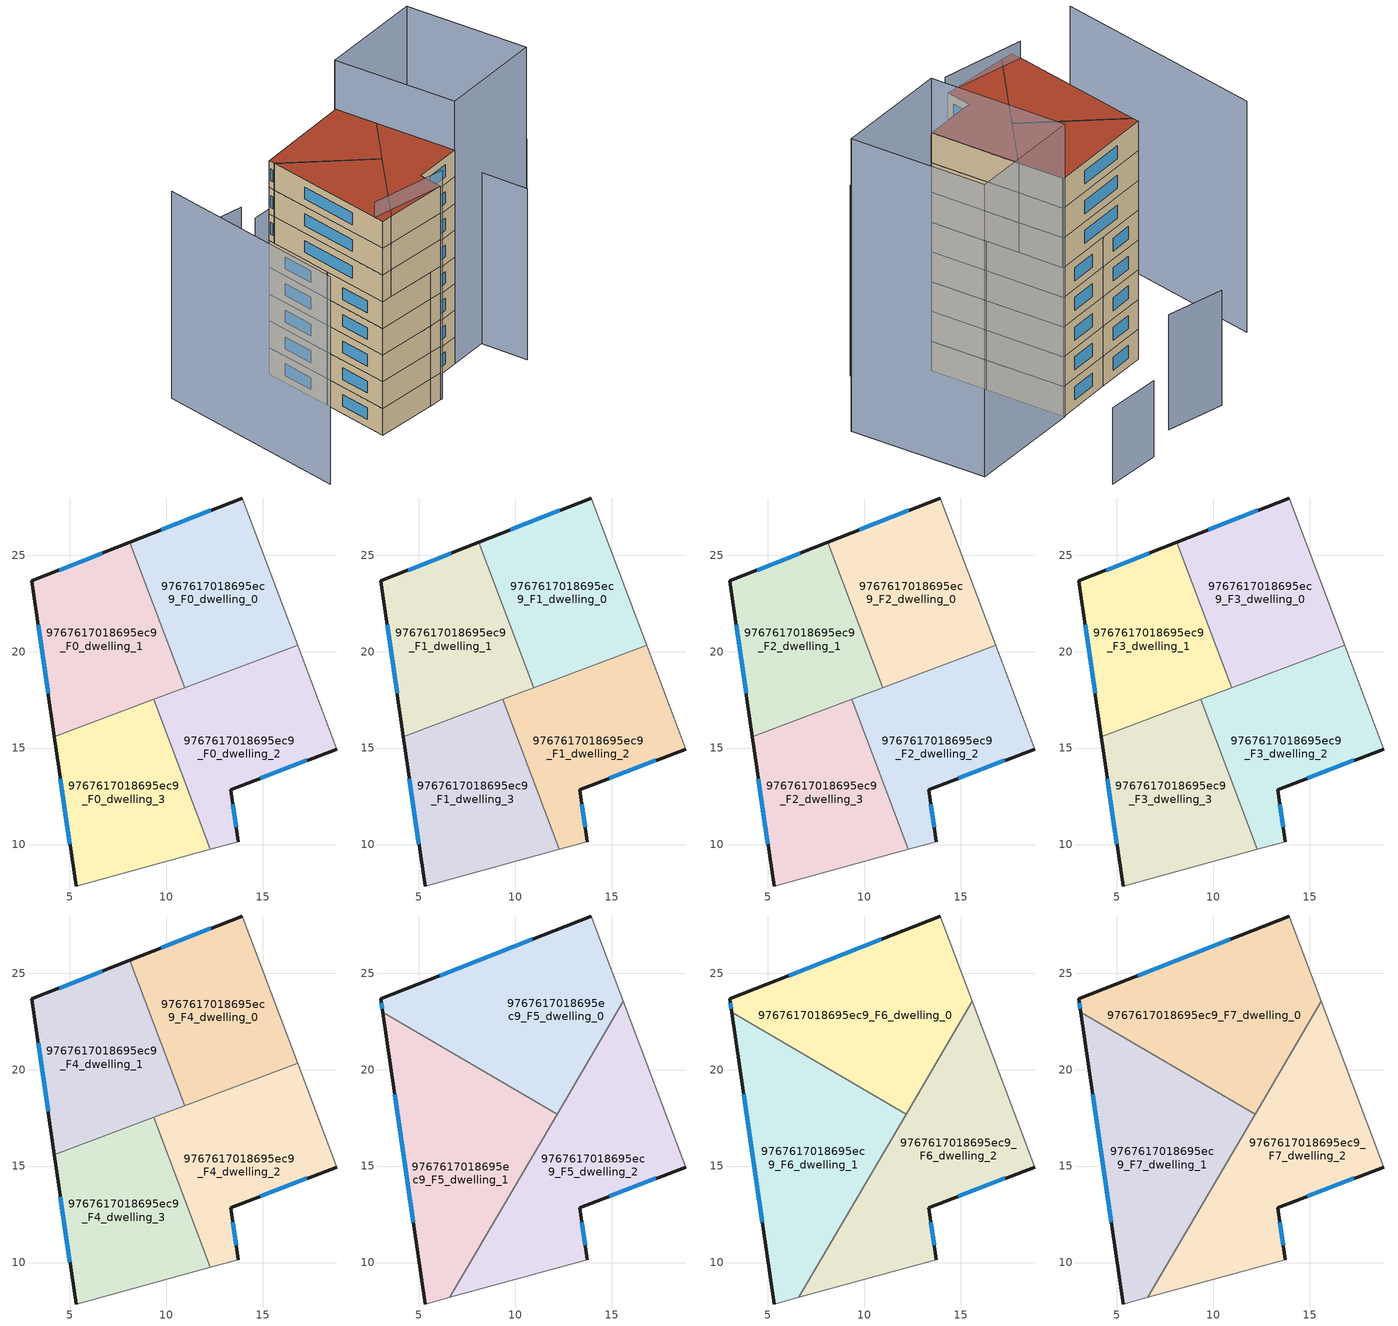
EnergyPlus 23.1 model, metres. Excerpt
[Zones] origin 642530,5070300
9767617018695ec9_F0_dwelling_0
 floor ground (EU_floor_Construction): 13.93,27.96 16.8,20.34 10.94,18.13 8.1,25.67 z0
 wall outside (EU_wall_Construction): 13.93,27.96 8.1,25.67 z0:3
 wall to 9767617018695ec9_F0_dwelling_1 (EU_wall_Construction): 8.1,25.67 10.94,18.13 z0:3
 wall adiabatic (EU_wall_Construction): 16.8,20.34 13.93,27.96 z0:3
 wall to 9767617018695ec9_F0_dwelling_2 (EU_wall_Construction): 10.94,18.13 16.8,20.34 z0:3
 window (EU_Window_Construction): 12.3,27.32 9.74,26.31 z0.84:2.16
9767617018695ec9_F0_dwelling_1
 floor ground (EU_floor_Construction): 8.1,25.67 10.94,18.13 4.19,15.59 3.02,23.66 z0
 wall outside (EU_wall_Construction): 8.1,25.67 3.02,23.66 4.19,15.59 z0:3
 wall to 9767617018695ec9_F0_dwelling_3 (EU_wall_Construction): 4.19,15.59 9.33,17.52 z0:3
 wall to 9767617018695ec9_F0_dwelling_2 (EU_wall_Construction): 9.33,17.52 10.94,18.13 z0:3
 window (EU_Window_Construction): 6.68,25.11 4.45,24.22 / 3.35,21.4 3.87,17.85 z0.84:2.16
9767617018695ec9_F0_dwelling_2
 floor ground (EU_floor_Construction): 16.8,20.34 18.83,14.95 13.32,12.85 13.72,10.15 12.26,9.75 9.33,17.52 z0
 wall outside (EU_wall_Construction): 13.72,10.15 13.32,12.85 18.83,14.95 z0:3
 wall to 9767617018695ec9_F0_dwelling_3 (EU_wall_Construction): 9.33,17.52 12.26,9.75 z0:3
 wall adiabatic (EU_wall_Construction): 18.83,14.95 16.8,20.34 / 12.26,9.75 13.72,10.15 z0:3
 window (EU_Window_Construction): 14.87,13.44 17.29,14.36 / 13.61,10.91 13.44,12.09 z0.84:2.16
9767617018695ec9_F0_dwelling_3
 floor ground (EU_floor_Construction): 9.33,17.52 12.26,9.75 5.32,7.85 4.19,15.59 z0
 wall outside (EU_wall_Construction): 4.19,15.59 5.32,7.85 z0:3
 wall adiabatic (EU_wall_Construction): 5.32,7.85 12.26,9.75 z0:3
 window (EU_Window_Construction): 4.51,13.42 5,10.02 z0.84:2.16
9767617018695ec9_F1_dwelling_0
 floor to 9767617018695ec9_F0_dwelling_0 (EU_floor_Construction): 13.93,27.96 16.8,20.34 10.94,18.13 8.1,25.67 z3
 wall outside (EU_wall_Construction): 13.93,27.96 8.1,25.67 z3:6
 wall to 9767617018695ec9_F1_dwelling_1 (EU_wall_Construction): 8.1,25.67 10.94,18.13 z3:6
 wall adiabatic (EU_wall_Construction): 16.8,20.34 13.93,27.96 z3:6
 wall to 9767617018695ec9_F1_dwelling_2 (EU_wall_Construction): 10.94,18.13 16.8,20.34 z3:6
 window (EU_Window_Construction): 12.3,27.32 9.74,26.31 z3.84:5.16
9767617018695ec9_F1_dwelling_1
 floor to 9767617018695ec9_F0_dwelling_1 (EU_floor_Construction): 8.1,25.67 10.94,18.13 4.19,15.59 3.02,23.66 z3
 wall outside (EU_wall_Construction): 8.1,25.67 3.02,23.66 4.19,15.59 z3:6
 wall to 9767617018695ec9_F1_dwelling_3 (EU_wall_Construction): 4.19,15.59 9.33,17.52 z3:6
 wall to 9767617018695ec9_F1_dwelling_2 (EU_wall_Construction): 9.33,17.52 10.94,18.13 z3:6
 window (EU_Window_Construction): 6.68,25.11 4.45,24.22 / 3.35,21.4 3.87,17.85 z3.84:5.16
9767617018695ec9_F1_dwelling_2
 floor to 9767617018695ec9_F0_dwelling_2 (EU_floor_Construction): 16.8,20.34 18.83,14.95 13.32,12.85 13.72,10.15 12.26,9.75 9.33,17.52 z3
 wall outside (EU_wall_Construction): 13.72,10.15 13.32,12.85 18.83,14.95 z3:6
 wall to 9767617018695ec9_F1_dwelling_3 (EU_wall_Construction): 9.33,17.52 12.26,9.75 z3:6
 wall adiabatic (EU_wall_Construction): 18.83,14.95 16.8,20.34 / 12.26,9.75 13.72,10.15 z3:6
 window (EU_Window_Construction): 14.87,13.44 17.29,14.36 / 13.61,10.91 13.44,12.09 z3.84:5.16
9767617018695ec9_F1_dwelling_3
 floor to 9767617018695ec9_F0_dwelling_3 (EU_floor_Construction): 9.33,17.52 12.26,9.75 5.32,7.85 4.19,15.59 z3
 wall outside (EU_wall_Construction): 4.19,15.59 5.32,7.85 z3:6
 wall adiabatic (EU_wall_Construction): 5.32,7.85 12.26,9.75 z3:6
 window (EU_Window_Construction): 4.51,13.42 5,10.02 z3.84:5.16
9767617018695ec9_F2_dwelling_0
 floor to 9767617018695ec9_F1_dwelling_0 (EU_floor_Construction): 13.93,27.96 16.8,20.34 10.94,18.13 8.1,25.67 z6
 wall outside (EU_wall_Construction): 13.93,27.96 8.1,25.67 z6:9
 wall to 9767617018695ec9_F2_dwelling_1 (EU_wall_Construction): 8.1,25.67 10.94,18.13 z6:9
 wall adiabatic (EU_wall_Construction): 16.8,20.34 13.93,27.96 z6:9
 wall to 9767617018695ec9_F2_dwelling_2 (EU_wall_Construction): 10.94,18.13 16.8,20.34 z6:9
 window (EU_Window_Construction): 12.3,27.32 9.74,26.31 z6.84:8.16
9767617018695ec9_F2_dwelling_1
 floor to 9767617018695ec9_F1_dwelling_1 (EU_floor_Construction): 8.1,25.67 10.94,18.13 4.19,15.59 3.02,23.66 z6
 wall outside (EU_wall_Construction): 8.1,25.67 3.02,23.66 4.19,15.59 z6:9
 wall to 9767617018695ec9_F2_dwelling_3 (EU_wall_Construction): 4.19,15.59 9.33,17.52 z6:9
 wall to 9767617018695ec9_F2_dwelling_2 (EU_wall_Construction): 9.33,17.52 10.94,18.13 z6:9
 window (EU_Window_Construction): 6.68,25.11 4.45,24.22 / 3.35,21.4 3.87,17.85 z6.84:8.16
9767617018695ec9_F2_dwelling_2
 floor to 9767617018695ec9_F1_dwelling_2 (EU_floor_Construction): 16.8,20.34 18.83,14.95 13.32,12.85 13.72,10.15 12.26,9.75 9.33,17.52 z6
 wall outside (EU_wall_Construction): 13.72,10.15 13.32,12.85 18.83,14.95 z6:9
 wall to 9767617018695ec9_F2_dwelling_3 (EU_wall_Construction): 9.33,17.52 12.26,9.75 z6:9
 wall adiabatic (EU_wall_Construction): 18.83,14.95 16.8,20.34 / 12.26,9.75 13.72,10.15 z6:9
 window (EU_Window_Construction): 14.87,13.44 17.29,14.36 / 13.61,10.91 13.44,12.09 z6.84:8.16
9767617018695ec9_F2_dwelling_3
 floor to 9767617018695ec9_F1_dwelling_3 (EU_floor_Construction): 9.33,17.52 12.26,9.75 5.32,7.85 4.19,15.59 z6
 wall outside (EU_wall_Construction): 4.19,15.59 5.32,7.85 z6:9
 wall adiabatic (EU_wall_Construction): 5.32,7.85 12.26,9.75 z6:9
 window (EU_Window_Construction): 4.51,13.42 5,10.02 z6.84:8.16
9767617018695ec9_F3_dwelling_0
 floor to 9767617018695ec9_F2_dwelling_0 (EU_floor_Construction): 13.93,27.96 16.8,20.34 10.94,18.13 8.1,25.67 z9
 wall outside (EU_wall_Construction): 13.93,27.96 8.1,25.67 z9:12
 wall to 9767617018695ec9_F3_dwelling_1 (EU_wall_Construction): 8.1,25.67 10.94,18.13 z9:12
 wall adiabatic (EU_wall_Construction): 16.8,20.34 13.93,27.96 z9:12
 wall to 9767617018695ec9_F3_dwelling_2 (EU_wall_Construction): 10.94,18.13 16.8,20.34 z9:12
 window (EU_Window_Construction): 12.3,27.32 9.74,26.31 z9.84:11.16
9767617018695ec9_F3_dwelling_1
 floor to 9767617018695ec9_F2_dwelling_1 (EU_floor_Construction): 8.1,25.67 10.94,18.13 4.19,15.59 3.02,23.66 z9
 wall outside (EU_wall_Construction): 8.1,25.67 3.02,23.66 4.19,15.59 z9:12
 wall to 9767617018695ec9_F3_dwelling_3 (EU_wall_Construction): 4.19,15.59 9.33,17.52 z9:12
 wall to 9767617018695ec9_F3_dwelling_2 (EU_wall_Construction): 9.33,17.52 10.94,18.13 z9:12
 window (EU_Window_Construction): 6.68,25.11 4.45,24.22 / 3.35,21.4 3.87,17.85 z9.84:11.16
9767617018695ec9_F3_dwelling_2
 floor to 9767617018695ec9_F2_dwelling_2 (EU_floor_Construction): 16.8,20.34 18.83,14.95 13.32,12.85 13.72,10.15 12.26,9.75 9.33,17.52 z9
 wall outside (EU_wall_Construction): 13.72,10.15 13.32,12.85 18.83,14.95 z9:12
 wall to 9767617018695ec9_F3_dwelling_3 (EU_wall_Construction): 9.33,17.52 12.26,9.75 z9:12
 wall adiabatic (EU_wall_Construction): 18.83,14.95 16.8,20.34 / 12.26,9.75 13.72,10.15 z9:12
 window (EU_Window_Construction): 14.87,13.44 17.29,14.36 / 13.61,10.91 13.44,12.09 z9.84:11.16
9767617018695ec9_F3_dwelling_3
 floor to 9767617018695ec9_F2_dwelling_3 (EU_floor_Construction): 9.33,17.52 12.26,9.75 5.32,7.85 4.19,15.59 z9
 wall outside (EU_wall_Construction): 4.19,15.59 5.32,7.85 z9:12
 wall adiabatic (EU_wall_Construction): 5.32,7.85 12.26,9.75 z9:12
 window (EU_Window_Construction): 4.51,13.42 5,10.02 z9.84:11.16
9767617018695ec9_F4_dwelling_0
 floor to 9767617018695ec9_F3_dwelling_0 (EU_floor_Construction): 13.93,27.96 16.8,20.34 10.94,18.13 8.1,25.67 z12
 wall outside (EU_wall_Construction): 13.93,27.96 8.1,25.67 z12:15
 wall to 9767617018695ec9_F4_dwelling_1 (EU_wall_Construction): 8.1,25.67 10.94,18.13 z12:15
 wall adiabatic (EU_wall_Construction): 16.8,20.34 13.93,27.96 z12:15
 wall to 9767617018695ec9_F4_dwelling_2 (EU_wall_Construction): 10.94,18.13 16.8,20.34 z12:15
 window (EU_Window_Construction): 12.3,27.32 9.74,26.31 z12.84:14.16
9767617018695ec9_F4_dwelling_1
 floor to 9767617018695ec9_F3_dwelling_1 (EU_floor_Construction): 8.1,25.67 10.94,18.13 4.19,15.59 3.02,23.66 z12
 wall outside (EU_wall_Construction): 8.1,25.67 3.02,23.66 4.19,15.59 z12:15
 wall to 9767617018695ec9_F4_dwelling_3 (EU_wall_Construction): 4.19,15.59 9.33,17.52 z12:15
 wall to 9767617018695ec9_F4_dwelling_2 (EU_wall_Construction): 9.33,17.52 10.94,18.13 z12:15
 window (EU_Window_Construction): 6.68,25.11 4.45,24.22 / 3.35,21.4 3.87,17.85 z12.84:14.16
9767617018695ec9_F4_dwelling_2
 floor to 9767617018695ec9_F3_dwelling_2 (EU_floor_Construction): 16.8,20.34 18.83,14.95 13.32,12.85 13.72,10.15 12.26,9.75 9.33,17.52 z12
 wall outside (EU_wall_Construction): 13.72,10.15 13.32,12.85 18.83,14.95 z12:15
 wall to 9767617018695ec9_F4_dwelling_3 (EU_wall_Construction): 9.33,17.52 12.26,9.75 z12:15
 wall adiabatic (EU_wall_Construction): 18.83,14.95 16.8,20.34 / 12.26,9.75 13.72,10.15 z12:15
 window (EU_Window_Construction): 14.87,13.44 17.29,14.36 / 13.61,10.91 13.44,12.09 z12.84:14.16
9767617018695ec9_F4_dwelling_3
 floor to 9767617018695ec9_F3_dwelling_3 (EU_floor_Construction): 9.33,17.52 12.26,9.75 5.32,7.85 4.19,15.59 z12
 wall outside (EU_wall_Construction): 4.19,15.59 5.32,7.85 z12:15
 wall adiabatic (EU_wall_Construction): 5.32,7.85 12.26,9.75 z12:15
 window (EU_Window_Construction): 4.51,13.42 5,10.02 z12.84:14.16
9767617018695ec9_F5_dwelling_0
 floor to 9767617018695ec9_F4_dwelling_0 (EU_floor_Construction): 13.93,27.96 15.59,23.54 12.84,18.85 11.21,18.23 10.82,18.46 8.1,25.67 z15
 floor to 9767617018695ec9_F4_dwelling_2 (EU_floor_Construction): 12.84,18.85 12.16,17.68 11.21,18.23 z15
 floor to 9767617018695ec9_F4_dwelling_1 (EU_floor_Construction): 8.1,25.67 10.82,18.46 3.12,22.97 3.02,23.66 z15
 wall outside (EU_wall_Construction): 13.93,27.96 3.02,23.66 3.12,22.97 z15:18
 wall adiabatic (EU_wall_Construction): 15.59,23.54 13.97,27.87 13.93,27.96 z15:18
 wall to 9767617018695ec9_F5_dwelling_1 (EU_wall_Construction): 3.12,22.97 12.16,17.68 z15:18
 wall to 9767617018695ec9_F5_dwelling_2 (EU_wall_Construction): 12.16,17.68 15.59,23.54 z15:18
 window (EU_Window_Construction): 3.05,23.47 3.09,23.16 / 10.87,26.76 6.08,24.87 z15.84:17.16
9767617018695ec9_F5_dwelling_1
 floor to 9767617018695ec9_F4_dwelling_3 (EU_floor_Construction): 9.33,17.52 10.4,14.68 6.61,8.2 5.32,7.85 4.19,15.59 z15
 floor to 9767617018695ec9_F4_dwelling_0 (EU_floor_Construction): 11.21,18.23 10.94,18.13 10.82,18.46 z15
 floor to 9767617018695ec9_F4_dwelling_2 (EU_floor_Construction): 12.16,17.68 10.4,14.68 9.33,17.52 11.21,18.23 z15
 floor to 9767617018695ec9_F4_dwelling_1 (EU_floor_Construction): 10.82,18.46 10.94,18.13 4.19,15.59 3.12,22.97 z15
 wall outside (EU_wall_Construction): 3.12,22.97 5.32,7.85 z15:18
 wall adiabatic (EU_wall_Construction): 5.32,7.85 6.61,8.2 z15:18
 wall to 9767617018695ec9_F5_dwelling_2 (EU_wall_Construction): 6.61,8.2 12.16,17.68 z15:18
 window (EU_Window_Construction): 3.74,18.73 4.7,12.09 z15.84:17.16
9767617018695ec9_F5_dwelling_2
 floor to 9767617018695ec9_F4_dwelling_2 (EU_floor_Construction): 16.8,20.34 18.83,14.95 13.32,12.85 13.72,10.15 12.26,9.75 10.4,14.68 12.84,18.85 z15
 floor to 9767617018695ec9_F4_dwelling_0 (EU_floor_Construction): 15.59,23.54 16.8,20.34 12.84,18.85 z15
 floor to 9767617018695ec9_F4_dwelling_3 (EU_floor_Construction): 10.4,14.68 12.26,9.75 6.61,8.2 z15
 wall outside (EU_wall_Construction): 13.72,10.15 13.32,12.85 18.83,14.95 z15:18
 wall adiabatic (EU_wall_Construction): 6.61,8.2 13.72,10.15 / 18.83,14.95 15.59,23.54 z15:18
 window (EU_Window_Construction): 14.87,13.44 17.29,14.36 / 13.61,10.91 13.44,12.09 z15.84:17.16
9767617018695ec9_F6_dwelling_0
 floor to 9767617018695ec9_F5_dwelling_0 (EU_floor_Construction): 13.97,27.87 15.59,23.54 12.16,17.68 3.12,22.97 3.02,23.66 13.93,27.96 z18
 wall outside (EU_wall_Construction): 13.93,27.96 3.02,23.66 3.12,22.97 z18:21
 wall adiabatic (EU_wall_Construction): 15.59,23.54 13.97,27.87 13.93,27.96 z18:21
 wall to 9767617018695ec9_F6_dwelling_1 (EU_wall_Construction): 3.12,22.97 12.16,17.68 z18:21
 wall to 9767617018695ec9_F6_dwelling_2 (EU_wall_Construction): 12.16,17.68 15.59,23.54 z18:21
 window (EU_Window_Construction): 3.05,23.47 3.09,23.16 / 10.87,26.76 6.08,24.87 z18.84:20.16
9767617018695ec9_F6_dwelling_1
 floor to 9767617018695ec9_F5_dwelling_1 (EU_floor_Construction): 12.16,17.68 6.61,8.2 5.32,7.85 3.12,22.97 z18
 wall outside (EU_wall_Construction): 3.12,22.97 5.32,7.85 z18:21
 wall adiabatic (EU_wall_Construction): 5.32,7.85 6.61,8.2 z18:21
 wall to 9767617018695ec9_F6_dwelling_2 (EU_wall_Construction): 6.61,8.2 12.16,17.68 z18:21
 window (EU_Window_Construction): 3.74,18.73 4.7,12.09 z18.84:20.16
9767617018695ec9_F6_dwelling_2
 floor to 9767617018695ec9_F5_dwelling_2 (EU_floor_Construction): 15.59,23.54 18.83,14.95 13.32,12.85 13.72,10.15 6.61,8.2 z18
 wall outside (EU_wall_Construction): 13.72,10.15 13.32,12.85 18.83,14.95 z18:21
 wall adiabatic (EU_wall_Construction): 6.61,8.2 13.72,10.15 / 18.83,14.95 15.59,23.54 z18:21
 window (EU_Window_Construction): 14.87,13.44 17.29,14.36 / 13.61,10.91 13.44,12.09 z18.84:20.16
9767617018695ec9_F7_dwelling_0
 floor to 9767617018695ec9_F6_dwelling_0 (EU_floor_Construction): 13.97,27.87 15.59,23.54 12.16,17.68 3.12,22.97 3.02,23.66 13.93,27.96 z21
 wall outside (EU_wall_Construction): 13.93,27.96 3.02,23.66 3.12,22.97 z21:24
 wall adiabatic (EU_wall_Construction): 15.59,23.54 13.97,27.87 13.93,27.96 z21:24
 wall to 9767617018695ec9_F7_dwelling_1 (EU_wall_Construction): 3.12,22.97 12.16,17.68 z21:24
 wall to 9767617018695ec9_F7_dwelling_2 (EU_wall_Construction): 12.16,17.68 15.59,23.54 z21:24
 window (EU_Window_Construction): 3.05,23.47 3.09,23.16 / 10.87,26.76 6.08,24.87 z21.84:23.16
 roof outside (EU_roof_Construction): 12.16,17.68 15.59,23.54 13.97,27.87 13.93,27.96 3.02,23.66 3.12,22.97 z24
9767617018695ec9_F7_dwelling_1
 floor to 9767617018695ec9_F6_dwelling_1 (EU_floor_Construction): 12.16,17.68 6.61,8.2 5.32,7.85 3.12,22.97 z21
 wall outside (EU_wall_Construction): 3.12,22.97 5.32,7.85 z21:24
 wall adiabatic (EU_wall_Construction): 5.32,7.85 6.61,8.2 z21:24
 wall to 9767617018695ec9_F7_dwelling_2 (EU_wall_Construction): 6.61,8.2 12.16,17.68 z21:24
 window (EU_Window_Construction): 3.74,18.73 4.7,12.09 z21.84:23.16
 roof outside (EU_roof_Construction): 6.61,8.2 12.16,17.68 3.12,22.97 5.32,7.85 z24
9767617018695ec9_F7_dwelling_2
 floor to 9767617018695ec9_F6_dwelling_2 (EU_floor_Construction): 15.59,23.54 18.83,14.95 13.32,12.85 13.72,10.15 6.61,8.2 z21
 wall outside (EU_wall_Construction): 13.72,10.15 13.32,12.85 18.83,14.95 z21:24
 wall adiabatic (EU_wall_Construction): 6.61,8.2 13.72,10.15 / 18.83,14.95 15.59,23.54 z21:24
 window (EU_Window_Construction): 14.87,13.44 17.29,14.36 / 13.61,10.91 13.44,12.09 z21.84:23.16
 roof outside (EU_roof_Construction): 13.72,10.15 13.32,12.85 18.83,14.95 15.59,23.54 6.61,8.2 z24
shading: 5.16,8.97 14.03,10.19 z0:25.7; -7.33,25.35 -4.17,3.22 z0:23.3; 25.05,11.56 23.16,16.66 / 23.16,16.66 30.45,19.36 z0:19.2; 30.44,19.35 18.83,14.95 / 18.83,14.95 13.88,28.02 / 13.88,28.02 25.49,32.42 / 25.49,32.42 30.44,19.35 z0:29.5; 7.79,35.08 1.59,34.27 z0:11.6; 17.07,39.82 11.53,38.07 z0:7.7
[Building]
EU S2 Campaign: North Axis=0; Terrain=City; Solar Distribution=FullExterior
[Site:Location]
Lyon-Bron: Latitude=45.75; Longitude=5; Time Zone=1; Elevation=198
[SizingPeriod:WeatherFileDays]
AnnualSizingPeriod: Begin Month=1; Begin Day of Month=1; End Month=12; End Day of Month=31; Day of Week for Start Day=Monday; Use Weather File Daylight Saving Period=No; Use Weather File Rain and Snow Indicators=No
[MATERIAL]
EU_InternalMass_Material: Roughness=MediumRough; Thickness=0.1; Conductivity=1; Density=1800; Specific Heat=900; Thermal Absorptance=0.9; Solar Absorptance=0.7; Visible Absorptance=0.7
[MATERIAL:NOMASS] Roughness=MediumRough; Thermal Absorptance=0.9; Solar Absorptance=0.7; Visible Absorptance=0.7
Name | Thermal Resistance
EU_wall_NoMass | 0.776494
EU_roof_NoMass | 0.486893
EU_floor_NoMass | 0.421597
[WINDOWMATERIAL:SIMPLEGLAZINGSYSTEM]
EU_Window_SimpleGlazing: UFactor=4.24961; Solar Heat Gain Coefficient=0.83; Visible Transmittance=0.83
[CONSTRUCTION]
EU_wall_Construction: EU_wall_NoMass
EU_roof_Construction: EU_roof_NoMass
EU_floor_Construction: EU_floor_NoMass
EU_InternalMass_Construction: EU_InternalMass_Material
EU_Window_Construction: EU_Window_SimpleGlazing
[ZONE] Type=1; Multiplier=1; Ceiling Height=autocalculate; Floor Area=autocalculate; Part of Total Floor Area=Yes
Name | Volume
9767617018695ec9_F0_dwelling_0; 9767617018695ec9_F1_dwelling_0; 9767617018695ec9_F2_dwelling_0; 9767617018695ec9_F3_dwelling_0; 9767617018695ec9_F4_dwelling_0 | 152.197
9767617018695ec9_F5_dwelling_0; 9767617018695ec9_F6_dwelling_0; 9767617018695ec9_F7_dwelling_0 | 202.928
9767617018695ec9_F0_dwelling_1; 9767617018695ec9_F1_dwelling_1; 9767617018695ec9_F2_dwelling_1; 9767617018695ec9_F3_dwelling_1; 9767617018695ec9_F4_dwelling_1 | 152.211
9767617018695ec9_F5_dwelling_1; 9767617018695ec9_F6_dwelling_1; 9767617018695ec9_F7_dwelling_1 | 202.944
9767617018695ec9_F0_dwelling_2; 9767617018695ec9_F1_dwelling_2; 9767617018695ec9_F2_dwelling_2; 9767617018695ec9_F3_dwelling_2; 9767617018695ec9_F4_dwelling_2 | 152.199
9767617018695ec9_F5_dwelling_2; 9767617018695ec9_F6_dwelling_2; 9767617018695ec9_F7_dwelling_2 | 202.954
9767617018695ec9_F0_dwelling_3; 9767617018695ec9_F1_dwelling_3; 9767617018695ec9_F2_dwelling_3; 9767617018695ec9_F3_dwelling_3; 9767617018695ec9_F4_dwelling_3 | 152.225
[INTERNALMASS] Construction=EU_InternalMass_Construction
Name | Zone or ZoneList | Surface Area
9767617018695ec9_F0_dwelling_0_EU_InternalMass | 9767617018695ec9_F0_dwelling_0 | 50.7337
9767617018695ec9_F0_dwelling_1_EU_InternalMass | 9767617018695ec9_F0_dwelling_1 | 50.7395
9767617018695ec9_F0_dwelling_2_EU_InternalMass | 9767617018695ec9_F0_dwelling_2 | 50.7343
9767617018695ec9_F0_dwelling_3_EU_InternalMass | 9767617018695ec9_F0_dwelling_3 | 50.7408
9767617018695ec9_F1_dwelling_0_EU_InternalMass | 9767617018695ec9_F1_dwelling_0 | 50.7337
9767617018695ec9_F1_dwelling_1_EU_InternalMass | 9767617018695ec9_F1_dwelling_1 | 50.7395
9767617018695ec9_F1_dwelling_2_EU_InternalMass | 9767617018695ec9_F1_dwelling_2 | 50.7343
9767617018695ec9_F1_dwelling_3_EU_InternalMass | 9767617018695ec9_F1_dwelling_3 | 50.7408
9767617018695ec9_F2_dwelling_0_EU_InternalMass | 9767617018695ec9_F2_dwelling_0 | 50.7337
9767617018695ec9_F2_dwelling_1_EU_InternalMass | 9767617018695ec9_F2_dwelling_1 | 50.7395
9767617018695ec9_F2_dwelling_2_EU_InternalMass | 9767617018695ec9_F2_dwelling_2 | 50.7343
9767617018695ec9_F2_dwelling_3_EU_InternalMass | 9767617018695ec9_F2_dwelling_3 | 50.7408
9767617018695ec9_F3_dwelling_0_EU_InternalMass | 9767617018695ec9_F3_dwelling_0 | 50.7337
9767617018695ec9_F3_dwelling_1_EU_InternalMass | 9767617018695ec9_F3_dwelling_1 | 50.7395
9767617018695ec9_F3_dwelling_2_EU_InternalMass | 9767617018695ec9_F3_dwelling_2 | 50.7343
9767617018695ec9_F3_dwelling_3_EU_InternalMass | 9767617018695ec9_F3_dwelling_3 | 50.7408
9767617018695ec9_F4_dwelling_0_EU_InternalMass | 9767617018695ec9_F4_dwelling_0 | 50.7337
9767617018695ec9_F4_dwelling_1_EU_InternalMass | 9767617018695ec9_F4_dwelling_1 | 50.7395
9767617018695ec9_F4_dwelling_2_EU_InternalMass | 9767617018695ec9_F4_dwelling_2 | 50.7343
9767617018695ec9_F4_dwelling_3_EU_InternalMass | 9767617018695ec9_F4_dwelling_3 | 50.7408
9767617018695ec9_F5_dwelling_0_EU_InternalMass | 9767617018695ec9_F5_dwelling_0 | 67.6429
9767617018695ec9_F5_dwelling_1_EU_InternalMass | 9767617018695ec9_F5_dwelling_1 | 67.6476
9767617018695ec9_F5_dwelling_2_EU_InternalMass | 9767617018695ec9_F5_dwelling_2 | 67.6514
9767617018695ec9_F6_dwelling_0_EU_InternalMass | 9767617018695ec9_F6_dwelling_0 | 67.6429
9767617018695ec9_F6_dwelling_1_EU_InternalMass | 9767617018695ec9_F6_dwelling_1 | 67.6476
9767617018695ec9_F6_dwelling_2_EU_InternalMass | 9767617018695ec9_F6_dwelling_2 | 67.6514
9767617018695ec9_F7_dwelling_0_EU_InternalMass | 9767617018695ec9_F7_dwelling_0 | 67.6429
9767617018695ec9_F7_dwelling_1_EU_InternalMass | 9767617018695ec9_F7_dwelling_1 | 67.6476
9767617018695ec9_F7_dwelling_2_EU_InternalMass | 9767617018695ec9_F7_dwelling_2 | 67.6514
[OTHEREQUIPMENT] Fuel Type=Electricity; Design Level Calculation Method=Watts/Area; Power per Zone Floor Area=1; Fraction Latent=0; Fraction Radiant=0; Fraction Lost=0; Carbon Dioxide Generation Rate=0; EndUse Subcategory=EU_Step8_InternalGains
Name | Zone or ZoneList or Space or SpaceList | Schedule
EU_Step8_InternalGain_9767617018695ec9_F0_dwelling_0_f000 | 9767617018695ec9_F0_dwelling_0 | EU_Step8_GainSchedule_9767617018695ec9_F0_dwelling_0_f000
EU_Step8_InternalGain_9767617018695ec9_F0_dwelling_1_f000 | 9767617018695ec9_F0_dwelling_1 | EU_Step8_GainSchedule_9767617018695ec9_F0_dwelling_1_f000
EU_Step8_InternalGain_9767617018695ec9_F0_dwelling_2_f000 | 9767617018695ec9_F0_dwelling_2 | EU_Step8_GainSchedule_9767617018695ec9_F0_dwelling_2_f000
EU_Step8_InternalGain_9767617018695ec9_F0_dwelling_3_f000 | 9767617018695ec9_F0_dwelling_3 | EU_Step8_GainSchedule_9767617018695ec9_F0_dwelling_3_f000
EU_Step8_InternalGain_9767617018695ec9_F1_dwelling_0_f000 | 9767617018695ec9_F1_dwelling_0 | EU_Step8_GainSchedule_9767617018695ec9_F1_dwelling_0_f000
EU_Step8_InternalGain_9767617018695ec9_F1_dwelling_1_f000 | 9767617018695ec9_F1_dwelling_1 | EU_Step8_GainSchedule_9767617018695ec9_F1_dwelling_1_f000
EU_Step8_InternalGain_9767617018695ec9_F1_dwelling_2_f000 | 9767617018695ec9_F1_dwelling_2 | EU_Step8_GainSchedule_9767617018695ec9_F1_dwelling_2_f000
EU_Step8_InternalGain_9767617018695ec9_F1_dwelling_3_f000 | 9767617018695ec9_F1_dwelling_3 | EU_Step8_GainSchedule_9767617018695ec9_F1_dwelling_3_f000
EU_Step8_InternalGain_9767617018695ec9_F2_dwelling_0_f000 | 9767617018695ec9_F2_dwelling_0 | EU_Step8_GainSchedule_9767617018695ec9_F2_dwelling_0_f000
EU_Step8_InternalGain_9767617018695ec9_F2_dwelling_1_f000 | 9767617018695ec9_F2_dwelling_1 | EU_Step8_GainSchedule_9767617018695ec9_F2_dwelling_1_f000
EU_Step8_InternalGain_9767617018695ec9_F2_dwelling_2_f000 | 9767617018695ec9_F2_dwelling_2 | EU_Step8_GainSchedule_9767617018695ec9_F2_dwelling_2_f000
EU_Step8_InternalGain_9767617018695ec9_F2_dwelling_3_f000 | 9767617018695ec9_F2_dwelling_3 | EU_Step8_GainSchedule_9767617018695ec9_F2_dwelling_3_f000
EU_Step8_InternalGain_9767617018695ec9_F3_dwelling_0_f000 | 9767617018695ec9_F3_dwelling_0 | EU_Step8_GainSchedule_9767617018695ec9_F3_dwelling_0_f000
EU_Step8_InternalGain_9767617018695ec9_F3_dwelling_1_f000 | 9767617018695ec9_F3_dwelling_1 | EU_Step8_GainSchedule_9767617018695ec9_F3_dwelling_1_f000
EU_Step8_InternalGain_9767617018695ec9_F3_dwelling_2_f000 | 9767617018695ec9_F3_dwelling_2 | EU_Step8_GainSchedule_9767617018695ec9_F3_dwelling_2_f000
EU_Step8_InternalGain_9767617018695ec9_F3_dwelling_3_f000 | 9767617018695ec9_F3_dwelling_3 | EU_Step8_GainSchedule_9767617018695ec9_F3_dwelling_3_f000
EU_Step8_InternalGain_9767617018695ec9_F4_dwelling_0_f000 | 9767617018695ec9_F4_dwelling_0 | EU_Step8_GainSchedule_9767617018695ec9_F4_dwelling_0_f000
EU_Step8_InternalGain_9767617018695ec9_F4_dwelling_1_f000 | 9767617018695ec9_F4_dwelling_1 | EU_Step8_GainSchedule_9767617018695ec9_F4_dwelling_1_f000
EU_Step8_InternalGain_9767617018695ec9_F4_dwelling_2_f000 | 9767617018695ec9_F4_dwelling_2 | EU_Step8_GainSchedule_9767617018695ec9_F4_dwelling_2_f000
EU_Step8_InternalGain_9767617018695ec9_F4_dwelling_3_f000 | 9767617018695ec9_F4_dwelling_3 | EU_Step8_GainSchedule_9767617018695ec9_F4_dwelling_3_f000
EU_Step8_InternalGain_9767617018695ec9_F5_dwelling_0_f000 | 9767617018695ec9_F5_dwelling_0 | EU_Step8_GainSchedule_9767617018695ec9_F5_dwelling_0_f000
EU_Step8_InternalGain_9767617018695ec9_F5_dwelling_1_f000 | 9767617018695ec9_F5_dwelling_1 | EU_Step8_GainSchedule_9767617018695ec9_F5_dwelling_1_f000
EU_Step8_InternalGain_9767617018695ec9_F5_dwelling_2_f000 | 9767617018695ec9_F5_dwelling_2 | EU_Step8_GainSchedule_9767617018695ec9_F5_dwelling_2_f000
EU_Step8_InternalGain_9767617018695ec9_F6_dwelling_0_f000 | 9767617018695ec9_F6_dwelling_0 | EU_Step8_GainSchedule_9767617018695ec9_F6_dwelling_0_f000
EU_Step8_InternalGain_9767617018695ec9_F6_dwelling_1_f000 | 9767617018695ec9_F6_dwelling_1 | EU_Step8_GainSchedule_9767617018695ec9_F6_dwelling_1_f000
EU_Step8_InternalGain_9767617018695ec9_F6_dwelling_2_f000 | 9767617018695ec9_F6_dwelling_2 | EU_Step8_GainSchedule_9767617018695ec9_F6_dwelling_2_f000
EU_Step8_InternalGain_9767617018695ec9_F7_dwelling_0_f000 | 9767617018695ec9_F7_dwelling_0 | EU_Step8_GainSchedule_9767617018695ec9_F7_dwelling_0_f000
EU_Step8_InternalGain_9767617018695ec9_F7_dwelling_1_f000 | 9767617018695ec9_F7_dwelling_1 | EU_Step8_GainSchedule_9767617018695ec9_F7_dwelling_1_f000
EU_Step8_InternalGain_9767617018695ec9_F7_dwelling_2_f000 | 9767617018695ec9_F7_dwelling_2 | EU_Step8_GainSchedule_9767617018695ec9_F7_dwelling_2_f000
[ZONEVENTILATION:DESIGNFLOWRATE] Schedule=EU_AlwaysOn; Design Flow Rate Calculation Method=AirChanges/Hour; Air Changes per Hour=0.693814; Ventilation Type=Natural; Fan Pressure Rise=0; Fan Total Efficiency=1; Constant Term Coefficient=1; Temperature Term Coefficient=0; Velocity Term Coefficient=0; Velocity Squared Term Coefficient=0; Minimum Indoor Temperature=-100; Maximum Indoor Temperature=100; Delta Temperature=-100; Minimum Outdoor Temperature=-100; Maximum Outdoor Temperature=100; Maximum Wind Speed=40
Name | Zone or ZoneList or Space or SpaceList
EU_ConstantAir_9767617018695ec9_F0_dwelling_0 | 9767617018695ec9_F0_dwelling_0
EU_ConstantAir_9767617018695ec9_F0_dwelling_1 | 9767617018695ec9_F0_dwelling_1
EU_ConstantAir_9767617018695ec9_F0_dwelling_2 | 9767617018695ec9_F0_dwelling_2
EU_ConstantAir_9767617018695ec9_F0_dwelling_3 | 9767617018695ec9_F0_dwelling_3
EU_ConstantAir_9767617018695ec9_F1_dwelling_0 | 9767617018695ec9_F1_dwelling_0
EU_ConstantAir_9767617018695ec9_F1_dwelling_1 | 9767617018695ec9_F1_dwelling_1
EU_ConstantAir_9767617018695ec9_F1_dwelling_2 | 9767617018695ec9_F1_dwelling_2
EU_ConstantAir_9767617018695ec9_F1_dwelling_3 | 9767617018695ec9_F1_dwelling_3
EU_ConstantAir_9767617018695ec9_F2_dwelling_0 | 9767617018695ec9_F2_dwelling_0
EU_ConstantAir_9767617018695ec9_F2_dwelling_1 | 9767617018695ec9_F2_dwelling_1
EU_ConstantAir_9767617018695ec9_F2_dwelling_2 | 9767617018695ec9_F2_dwelling_2
EU_ConstantAir_9767617018695ec9_F2_dwelling_3 | 9767617018695ec9_F2_dwelling_3
EU_ConstantAir_9767617018695ec9_F3_dwelling_0 | 9767617018695ec9_F3_dwelling_0
EU_ConstantAir_9767617018695ec9_F3_dwelling_1 | 9767617018695ec9_F3_dwelling_1
EU_ConstantAir_9767617018695ec9_F3_dwelling_2 | 9767617018695ec9_F3_dwelling_2
EU_ConstantAir_9767617018695ec9_F3_dwelling_3 | 9767617018695ec9_F3_dwelling_3
EU_ConstantAir_9767617018695ec9_F4_dwelling_0 | 9767617018695ec9_F4_dwelling_0
EU_ConstantAir_9767617018695ec9_F4_dwelling_1 | 9767617018695ec9_F4_dwelling_1
EU_ConstantAir_9767617018695ec9_F4_dwelling_2 | 9767617018695ec9_F4_dwelling_2
EU_ConstantAir_9767617018695ec9_F4_dwelling_3 | 9767617018695ec9_F4_dwelling_3
EU_ConstantAir_9767617018695ec9_F5_dwelling_0 | 9767617018695ec9_F5_dwelling_0
EU_ConstantAir_9767617018695ec9_F5_dwelling_1 | 9767617018695ec9_F5_dwelling_1
EU_ConstantAir_9767617018695ec9_F5_dwelling_2 | 9767617018695ec9_F5_dwelling_2
EU_ConstantAir_9767617018695ec9_F6_dwelling_0 | 9767617018695ec9_F6_dwelling_0
EU_ConstantAir_9767617018695ec9_F6_dwelling_1 | 9767617018695ec9_F6_dwelling_1
EU_ConstantAir_9767617018695ec9_F6_dwelling_2 | 9767617018695ec9_F6_dwelling_2
EU_ConstantAir_9767617018695ec9_F7_dwelling_0 | 9767617018695ec9_F7_dwelling_0
EU_ConstantAir_9767617018695ec9_F7_dwelling_1 | 9767617018695ec9_F7_dwelling_1
EU_ConstantAir_9767617018695ec9_F7_dwelling_2 | 9767617018695ec9_F7_dwelling_2
[HVACTEMPLATE:THERMOSTAT] Constant Heating Setpoint=20; Constant Cooling Setpoint=50
EU_HeatOnly_9767617018695ec9_F0_dwelling_0; EU_HeatOnly_9767617018695ec9_F0_dwelling_1; EU_HeatOnly_9767617018695ec9_F0_dwelling_2; EU_HeatOnly_9767617018695ec9_F0_dwelling_3; EU_HeatOnly_9767617018695ec9_F1_dwelling_0; EU_HeatOnly_9767617018695ec9_F1_dwelling_1; EU_HeatOnly_9767617018695ec9_F1_dwelling_2; EU_HeatOnly_9767617018695ec9_F1_dwelling_3; EU_HeatOnly_9767617018695ec9_F2_dwelling_0; EU_HeatOnly_9767617018695ec9_F2_dwelling_1; EU_HeatOnly_9767617018695ec9_F2_dwelling_2; EU_HeatOnly_9767617018695ec9_F2_dwelling_3; EU_HeatOnly_9767617018695ec9_F3_dwelling_0; EU_HeatOnly_9767617018695ec9_F3_dwelling_1; EU_HeatOnly_9767617018695ec9_F3_dwelling_2; EU_HeatOnly_9767617018695ec9_F3_dwelling_3; EU_HeatOnly_9767617018695ec9_F4_dwelling_0; EU_HeatOnly_9767617018695ec9_F4_dwelling_1; EU_HeatOnly_9767617018695ec9_F4_dwelling_2; EU_HeatOnly_9767617018695ec9_F4_dwelling_3; EU_HeatOnly_9767617018695ec9_F5_dwelling_0; EU_HeatOnly_9767617018695ec9_F5_dwelling_1; EU_HeatOnly_9767617018695ec9_F5_dwelling_2; EU_HeatOnly_9767617018695ec9_F6_dwelling_0; EU_HeatOnly_9767617018695ec9_F6_dwelling_1; EU_HeatOnly_9767617018695ec9_F6_dwelling_2; EU_HeatOnly_9767617018695ec9_F7_dwelling_0; EU_HeatOnly_9767617018695ec9_F7_dwelling_1; EU_HeatOnly_9767617018695ec9_F7_dwelling_2
[HVACTEMPLATE:ZONE:IDEALLOADSAIRSYSTEM] System Availability Schedule=EU_AlwaysOn; Maximum Heating Supply Air Temperature=50; Minimum Cooling Supply Air Temperature=13; Maximum Heating Supply Air Humidity Ratio=0.0156; Minimum Cooling Supply Air Humidity Ratio=0.0077; Heating Limit=NoLimit; Cooling Limit=NoLimit; Heating Availability Schedule=EU_AlwaysOn; Cooling Availability Schedule=EU_CoolingOff; Dehumidification Control Type=ConstantSensibleHeatRatio; Cooling Sensible Heat Ratio=0.7; Dehumidification Setpoint=60; Humidification Control Type=None; Humidification Setpoint=30; Outdoor Air Method=None; Outdoor Air Flow Rate per Person=0.00944; Outdoor Air Flow Rate per Zone Floor Area=0; Outdoor Air Flow Rate per Zone=0; Demand Controlled Ventilation Type=None; Outdoor Air Economizer Type=NoEconomizer; Heat Recovery Type=None; Sensible Heat Recovery Effectiveness=0.7; Latent Heat Recovery Effectiveness=0.65
Name | Template Thermostat
9767617018695ec9_F0_dwelling_0 | EU_HeatOnly_9767617018695ec9_F0_dwelling_0
9767617018695ec9_F0_dwelling_1 | EU_HeatOnly_9767617018695ec9_F0_dwelling_1
9767617018695ec9_F0_dwelling_2 | EU_HeatOnly_9767617018695ec9_F0_dwelling_2
9767617018695ec9_F0_dwelling_3 | EU_HeatOnly_9767617018695ec9_F0_dwelling_3
9767617018695ec9_F1_dwelling_0 | EU_HeatOnly_9767617018695ec9_F1_dwelling_0
9767617018695ec9_F1_dwelling_1 | EU_HeatOnly_9767617018695ec9_F1_dwelling_1
9767617018695ec9_F1_dwelling_2 | EU_HeatOnly_9767617018695ec9_F1_dwelling_2
9767617018695ec9_F1_dwelling_3 | EU_HeatOnly_9767617018695ec9_F1_dwelling_3
9767617018695ec9_F2_dwelling_0 | EU_HeatOnly_9767617018695ec9_F2_dwelling_0
9767617018695ec9_F2_dwelling_1 | EU_HeatOnly_9767617018695ec9_F2_dwelling_1
9767617018695ec9_F2_dwelling_2 | EU_HeatOnly_9767617018695ec9_F2_dwelling_2
9767617018695ec9_F2_dwelling_3 | EU_HeatOnly_9767617018695ec9_F2_dwelling_3
9767617018695ec9_F3_dwelling_0 | EU_HeatOnly_9767617018695ec9_F3_dwelling_0
9767617018695ec9_F3_dwelling_1 | EU_HeatOnly_9767617018695ec9_F3_dwelling_1
9767617018695ec9_F3_dwelling_2 | EU_HeatOnly_9767617018695ec9_F3_dwelling_2
9767617018695ec9_F3_dwelling_3 | EU_HeatOnly_9767617018695ec9_F3_dwelling_3
9767617018695ec9_F4_dwelling_0 | EU_HeatOnly_9767617018695ec9_F4_dwelling_0
9767617018695ec9_F4_dwelling_1 | EU_HeatOnly_9767617018695ec9_F4_dwelling_1
9767617018695ec9_F4_dwelling_2 | EU_HeatOnly_9767617018695ec9_F4_dwelling_2
9767617018695ec9_F4_dwelling_3 | EU_HeatOnly_9767617018695ec9_F4_dwelling_3
9767617018695ec9_F5_dwelling_0 | EU_HeatOnly_9767617018695ec9_F5_dwelling_0
9767617018695ec9_F5_dwelling_1 | EU_HeatOnly_9767617018695ec9_F5_dwelling_1
9767617018695ec9_F5_dwelling_2 | EU_HeatOnly_9767617018695ec9_F5_dwelling_2
9767617018695ec9_F6_dwelling_0 | EU_HeatOnly_9767617018695ec9_F6_dwelling_0
9767617018695ec9_F6_dwelling_1 | EU_HeatOnly_9767617018695ec9_F6_dwelling_1
9767617018695ec9_F6_dwelling_2 | EU_HeatOnly_9767617018695ec9_F6_dwelling_2
9767617018695ec9_F7_dwelling_0 | EU_HeatOnly_9767617018695ec9_F7_dwelling_0
9767617018695ec9_F7_dwelling_1 | EU_HeatOnly_9767617018695ec9_F7_dwelling_1
9767617018695ec9_F7_dwelling_2 | EU_HeatOnly_9767617018695ec9_F7_dwelling_2
[SIZING:ZONE] Zone Cooling Design Supply Air Temperature Input Method=SupplyAirTemperature; Zone Cooling Design Supply Air Temperature=13; Zone Heating Design Supply Air Temperature Input Method=SupplyAirTemperature; Zone Heating Design Supply Air Temperature=50; Zone Cooling Design Supply Air Humidity Ratio=0.008; Zone Heating Design Supply Air Humidity Ratio=0.008; Cooling Design Air Flow Method=DesignDay; Cooling Design Air Flow Rate=0; Cooling Minimum Air Flow per Zone Floor Area=0.000762; Cooling Minimum Air Flow=0; Cooling Minimum Air Flow Fraction=0.2; Heating Design Air Flow Method=DesignDay; Heating Design Air Flow Rate=0; Heating Maximum Air Flow per Zone Floor Area=0.002032; Heating Maximum Air Flow=0.141576; Heating Maximum Air Flow Fraction=0.3; Account for Dedicated Outdoor Air System=No; Dedicated Outdoor Air System Control Strategy=NeutralSupplyAir; Dedicated Outdoor Air Low Setpoint Temperature for Design=autosize; Dedicated Outdoor Air High Setpoint Temperature for Design=autosize; Zone Load Sizing Method=Sensible Load Only No Latent Load; Zone Latent Cooling Design Supply Air Humidity Ratio Input Method=HumidityRatioDifference; Zone Cooling Design Supply Air Humidity Ratio Difference=0.005; Zone Latent Heating Design Supply Air Humidity Ratio Input Method=HumidityRatioDifference; Zone Humidification Design Supply Air Humidity Ratio Difference=0.005
9767617018695ec9_F0_dwelling_0; 9767617018695ec9_F0_dwelling_1; 9767617018695ec9_F0_dwelling_2; 9767617018695ec9_F0_dwelling_3; 9767617018695ec9_F1_dwelling_0; 9767617018695ec9_F1_dwelling_1; 9767617018695ec9_F1_dwelling_2; 9767617018695ec9_F1_dwelling_3; 9767617018695ec9_F2_dwelling_0; 9767617018695ec9_F2_dwelling_1; 9767617018695ec9_F2_dwelling_2; 9767617018695ec9_F2_dwelling_3; 9767617018695ec9_F3_dwelling_0; 9767617018695ec9_F3_dwelling_1; 9767617018695ec9_F3_dwelling_2; 9767617018695ec9_F3_dwelling_3; 9767617018695ec9_F4_dwelling_0; 9767617018695ec9_F4_dwelling_1; 9767617018695ec9_F4_dwelling_2; 9767617018695ec9_F4_dwelling_3; 9767617018695ec9_F5_dwelling_0; 9767617018695ec9_F5_dwelling_1; 9767617018695ec9_F5_dwelling_2; 9767617018695ec9_F6_dwelling_0; 9767617018695ec9_F6_dwelling_1; 9767617018695ec9_F6_dwelling_2; 9767617018695ec9_F7_dwelling_0; 9767617018695ec9_F7_dwelling_1; 9767617018695ec9_F7_dwelling_2
[SCHEDULE:CONSTANT]
Name | Hourly Value
EU_AlwaysOn | 1
EU_CoolingOff | 0
[SCHEDULE:FILE] Column Number=1; Rows to Skip at Top=0; Number of Hours of Data=8760; Column Separator=Comma; Interpolate to Timestep=No; Minutes per Item=60; Adjust Schedule for Daylight Savings=Yes
Name | File
EU_Step8_GainSchedule_9767617018695ec9_F0_dwelling_0_f000 | ../../schedules/9767617018695ec9/9767617018695ec9_F0_dwelling_0_f000_gain.csv
EU_Step8_GainSchedule_9767617018695ec9_F0_dwelling_1_f000 | ../../schedules/9767617018695ec9/9767617018695ec9_F0_dwelling_1_f000_gain.csv
EU_Step8_GainSchedule_9767617018695ec9_F0_dwelling_2_f000 | ../../schedules/9767617018695ec9/9767617018695ec9_F0_dwelling_2_f000_gain.csv
EU_Step8_GainSchedule_9767617018695ec9_F0_dwelling_3_f000 | ../../schedules/9767617018695ec9/9767617018695ec9_F0_dwelling_3_f000_gain.csv
EU_Step8_GainSchedule_9767617018695ec9_F1_dwelling_0_f000 | ../../schedules/9767617018695ec9/9767617018695ec9_F1_dwelling_0_f000_gain.csv
EU_Step8_GainSchedule_9767617018695ec9_F1_dwelling_1_f000 | ../../schedules/9767617018695ec9/9767617018695ec9_F1_dwelling_1_f000_gain.csv
EU_Step8_GainSchedule_9767617018695ec9_F1_dwelling_2_f000 | ../../schedules/9767617018695ec9/9767617018695ec9_F1_dwelling_2_f000_gain.csv
EU_Step8_GainSchedule_9767617018695ec9_F1_dwelling_3_f000 | ../../schedules/9767617018695ec9/9767617018695ec9_F1_dwelling_3_f000_gain.csv
EU_Step8_GainSchedule_9767617018695ec9_F2_dwelling_0_f000 | ../../schedules/9767617018695ec9/9767617018695ec9_F2_dwelling_0_f000_gain.csv
EU_Step8_GainSchedule_9767617018695ec9_F2_dwelling_1_f000 | ../../schedules/9767617018695ec9/9767617018695ec9_F2_dwelling_1_f000_gain.csv
EU_Step8_GainSchedule_9767617018695ec9_F2_dwelling_2_f000 | ../../schedules/9767617018695ec9/9767617018695ec9_F2_dwelling_2_f000_gain.csv
EU_Step8_GainSchedule_9767617018695ec9_F2_dwelling_3_f000 | ../../schedules/9767617018695ec9/9767617018695ec9_F2_dwelling_3_f000_gain.csv
EU_Step8_GainSchedule_9767617018695ec9_F3_dwelling_0_f000 | ../../schedules/9767617018695ec9/9767617018695ec9_F3_dwelling_0_f000_gain.csv
EU_Step8_GainSchedule_9767617018695ec9_F3_dwelling_1_f000 | ../../schedules/9767617018695ec9/9767617018695ec9_F3_dwelling_1_f000_gain.csv
EU_Step8_GainSchedule_9767617018695ec9_F3_dwelling_2_f000 | ../../schedules/9767617018695ec9/9767617018695ec9_F3_dwelling_2_f000_gain.csv
EU_Step8_GainSchedule_9767617018695ec9_F3_dwelling_3_f000 | ../../schedules/9767617018695ec9/9767617018695ec9_F3_dwelling_3_f000_gain.csv
EU_Step8_GainSchedule_9767617018695ec9_F4_dwelling_0_f000 | ../../schedules/9767617018695ec9/9767617018695ec9_F4_dwelling_0_f000_gain.csv
EU_Step8_GainSchedule_9767617018695ec9_F4_dwelling_1_f000 | ../../schedules/9767617018695ec9/9767617018695ec9_F4_dwelling_1_f000_gain.csv
EU_Step8_GainSchedule_9767617018695ec9_F4_dwelling_2_f000 | ../../schedules/9767617018695ec9/9767617018695ec9_F4_dwelling_2_f000_gain.csv
EU_Step8_GainSchedule_9767617018695ec9_F4_dwelling_3_f000 | ../../schedules/9767617018695ec9/9767617018695ec9_F4_dwelling_3_f000_gain.csv
EU_Step8_GainSchedule_9767617018695ec9_F5_dwelling_0_f000 | ../../schedules/9767617018695ec9/9767617018695ec9_F5_dwelling_0_f000_gain.csv
EU_Step8_GainSchedule_9767617018695ec9_F5_dwelling_1_f000 | ../../schedules/9767617018695ec9/9767617018695ec9_F5_dwelling_1_f000_gain.csv
EU_Step8_GainSchedule_9767617018695ec9_F5_dwelling_2_f000 | ../../schedules/9767617018695ec9/9767617018695ec9_F5_dwelling_2_f000_gain.csv
EU_Step8_GainSchedule_9767617018695ec9_F6_dwelling_0_f000 | ../../schedules/9767617018695ec9/9767617018695ec9_F6_dwelling_0_f000_gain.csv
EU_Step8_GainSchedule_9767617018695ec9_F6_dwelling_1_f000 | ../../schedules/9767617018695ec9/9767617018695ec9_F6_dwelling_1_f000_gain.csv
EU_Step8_GainSchedule_9767617018695ec9_F6_dwelling_2_f000 | ../../schedules/9767617018695ec9/9767617018695ec9_F6_dwelling_2_f000_gain.csv
EU_Step8_GainSchedule_9767617018695ec9_F7_dwelling_0_f000 | ../../schedules/9767617018695ec9/9767617018695ec9_F7_dwelling_0_f000_gain.csv
EU_Step8_GainSchedule_9767617018695ec9_F7_dwelling_1_f000 | ../../schedules/9767617018695ec9/9767617018695ec9_F7_dwelling_1_f000_gain.csv
EU_Step8_GainSchedule_9767617018695ec9_F7_dwelling_2_f000 | ../../schedules/9767617018695ec9/9767617018695ec9_F7_dwelling_2_f000_gain.csv
